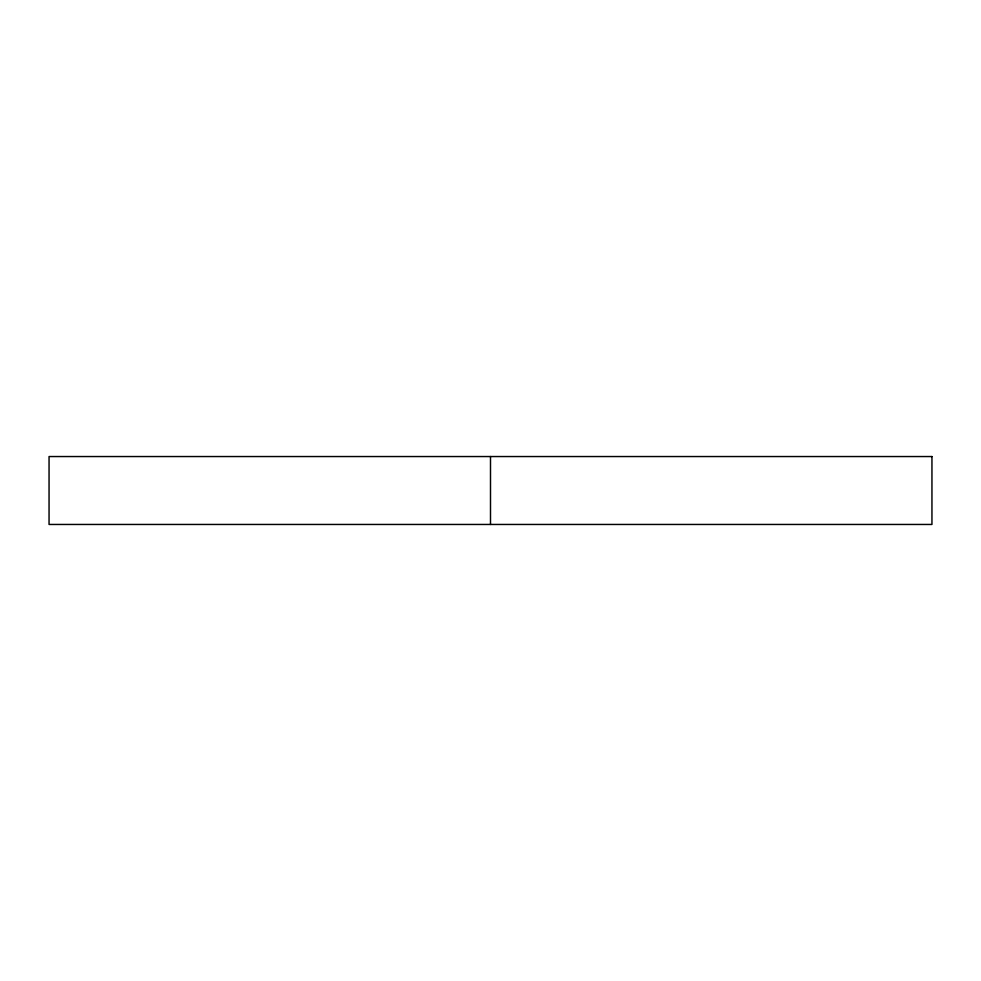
<?xml version="1.0" encoding="UTF-8"?>
<svg xmlns="http://www.w3.org/2000/svg" width="981" height="981" viewBox="0 0 981 981"><rect width="100%" height="100%" fill="white"/><g stroke="black" fill="none" stroke-linecap="round" stroke-linejoin="round"><path stroke-width="1.47" d="M490.5 456.545L490.5 524.455M931.95 456.545L49.05 456.545L49.05 524.455L931.95 524.455L931.95 456.545"/></g></svg>
